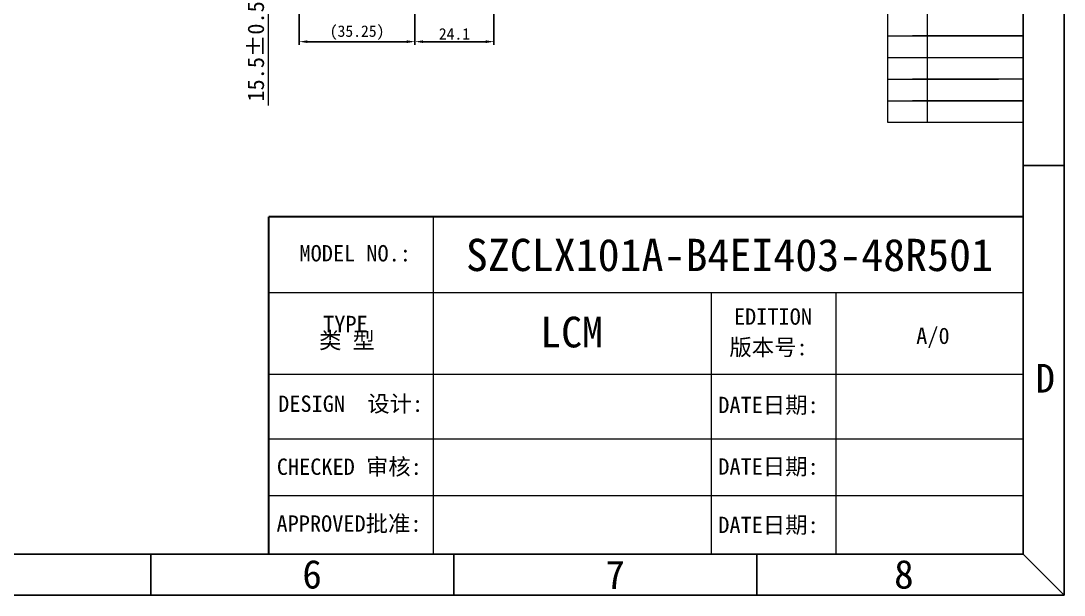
# Model space of a CAD drawing. Header units: millimetres. Extents: x 8997 to 11970, y 808 to 1592.
# Drawn here: x 9420.4 to 9738.3, y 807.9 to 983 of the extents above; entities that cross this region are included whole.
import ezdxf
from ezdxf.enums import TextEntityAlignment as Align

# ---------------------------------------------------------------- set-up
doc = ezdxf.new("R2010")
doc.units = ezdxf.units.MM
for name, color, linetype, lineweight in [('OBJ-DIM MODIFY', 1, 'Continuous', 15), ('图框', 7, 'Continuous', 15), ('圖框', 7, 'Continuous', 18), ('标注', 3, 'Continuous', 13), ('標注', 3, 'Continuous', 5)]:
    doc.layers.add(name, color=color, linetype=linetype, lineweight=lineweight)
doc.styles.get("Standard").update_dxf_attribs({"font": 'simhei.ttf'})
doc.styles.add('STYLE1', font='')
doc.styles.add('宋体', font='')
doc.styles.get('STYLE1').set_extended_font_data('KaiTi_GB2312')
doc.styles.get('宋体').set_extended_font_data('SimSun')
doc.dimstyles.new('ISO-25$0', dxfattribs={"dimtxt": 3.5, "dimasz": 2.5, "dimexe": 1, "dimexo": 0.3, "dimgap": 0.6, "dimtad": 1, "dimdsep": 46, "dimtxsty": 'Standard', "dimcen": 2.5, "dimadec": 0, "dimazin": 0, "dimtfac": 1, "dimtmove": 0, "dimatfit": 3, "dimfxl": 0, "dimarcsym": 0})
doc.dimstyles.new('標準2', dxfattribs={"dimscale": 2, "dimtxt": 2.5, "dimasz": 1.8, "dimexe": 1, "dimexo": 0.5, "dimgap": 0.5, "dimtad": 1, "dimzin": 9, "dimdsep": 46, "dimtxsty": '宋体', "dimblk": 'CLOSEDBLANK', "dimcen": 1.8, "dimclrd": 256, "dimclre": 256, "dimclrt": 3, "dimazin": 2, "dimtfac": 1, "dimtmove": 0, "dimatfit": 3, "dimldrblk": 'CLOSEDBLANK', "dimfxl": 0, "dimlwd": 5, "dimlwe": 5, "dimarcsym": 0})

# ---------------------------------------------------------------- blocks, each defined once
blk = doc.blocks.new('*D51')
at = {"layer": 'Defpoints', "color": 0, "lineweight": -2, "ltscale": 8.780934}
for p in [(9540.44, 1004.75), (9505.19, 993.75), (9505.19, 976.66)]:
    blk.add_point(p, dxfattribs=at)
at = {"layer": '标注', "color": 0, "lineweight": -2}
for p, q in [((9540.44, 1004.45), (9540.44, 975.66)), ((9505.19, 993.45), (9505.19, 975.66)), ((9537.94, 976.66), (9507.69, 976.66))]:
    blk.add_line(p, q, dxfattribs=at)
at = {"layer": '标注', "color": 0, "lineweight": -2, "ltscale": 8.780934}
for points in [[(9507.69, 977.08), (9507.69, 976.25), (9505.19, 976.66)], [(9537.94, 976.25), (9537.94, 977.08), (9540.44, 976.66)]]:
    blk.add_solid(points, dxfattribs=at)
at = {"layer": '标注', "color": 0, "ltscale": 8.780934, "insert": (9522.82, 979.42), "char_height": 3.5, "attachment_point": 5}
blk.add_mtext('(35.25)', dxfattribs=at)
blk = doc.blocks.new('*D52')
at = {"layer": 'Defpoints', "color": 0, "lineweight": -2, "ltscale": 8.780934}
for p in [(9540.44, 1004.75), (9564.54, 1004.75), (9564.54, 976.66)]:
    blk.add_point(p, dxfattribs=at)
at = {"layer": '标注', "color": 0, "lineweight": -2}
for p, q in [((9540.44, 1004.45), (9540.44, 975.66)), ((9564.54, 1004.45), (9564.54, 975.66)), ((9542.94, 976.66), (9562.04, 976.66))]:
    blk.add_line(p, q, dxfattribs=at)
at = {"layer": '标注', "color": 0, "lineweight": -2, "ltscale": 8.780934}
for points in [[(9542.94, 977.08), (9542.94, 976.25), (9540.44, 976.66)], [(9562.04, 976.25), (9562.04, 977.08), (9564.54, 976.66)]]:
    blk.add_solid(points, dxfattribs=at)
at = {"layer": '标注', "color": 0, "ltscale": 8.780934, "insert": (9552.49, 979.01), "char_height": 3.5, "attachment_point": 5}
blk.add_mtext('24.1', dxfattribs=at)
blk = doc.blocks.new('_ClosedBlank')
at = {"color": 0, "linetype": 'ByBlock', "lineweight": -2}
for p, q in [((-1, 0.167), (0, 0)), ((-1, 0.167), (-1, -0.167)), ((0, 0), (-1, -0.167))]:
    blk.add_line(p, q, dxfattribs=at)
blk = doc.blocks.new('*D54')
at = {"layer": 'Defpoints', "color": 0, "lineweight": -2, "ltscale": 8.780934}
for p in [(9540.79, 1009.25), (9495.69, 993.75), (9505.19, 993.75)]:
    blk.add_point(p, dxfattribs=at)
at = {"layer": '標注', "linetype": 'Continuous', "lineweight": 5}
for p, q in [((9539.79, 1009.25), (9493.69, 1009.25)), ((9495.69, 1005.65), (9495.69, 997.35)), ((9504.19, 993.75), (9493.69, 993.75)), ((9495.69, 993.75), (9495.69, 957.23))]:
    blk.add_line(p, q, dxfattribs=at)
at = {"layer": '標注', "lineweight": 5, "ltscale": 8.780934, "xscale": 3.6, "yscale": 3.6, "zscale": 3.6}
for p, rotation in [((9495.69, 1009.25), 90), ((9495.69, 993.75), 270)]:
    blk.add_blockref('_ClosedBlank', p, dxfattribs=dict(at, rotation=rotation))
at = {"layer": '標注', "color": 3, "ltscale": 8.780934, "insert": (9492, 973.69), "char_height": 5, "attachment_point": 5, "rotation": 90, "style": '宋体'}
blk.add_mtext('15.5%%p0.5', dxfattribs=at)

msp = doc.modelspace()

# ---------------------------------------------------------------- linework, layer by layer
at = {"layer": 'OBJ-DIM MODIFY', "color": 0}
msp.add_lwpolyline([(9495.896, 855.538), (9725.783, 855.538)], dxfattribs=at)
at = {"layer": '圖框', "lineweight": 25}
for p, q in [((9725.783, 820.353), (9725.783, 1319.553)), ((9725.783, 938.913), (9738.263, 938.913)), ((9009.431, 820.353), (9725.783, 820.353)), ((9459.959, 820.353), (9459.959, 807.873)), ((9552.311, 820.353), (9552.311, 807.873)), ((9644.663, 820.353), (9644.663, 807.873)), ((9725.783, 820.353), (9738.263, 807.873))]:
    msp.add_line(p, q, dxfattribs=at)
at = {"layer": '圖框'}
for p, q in [((9684.454, 1282.113), (9684.454, 952.065)), ((9684.454, 978.403), (9718.224, 978.403)), ((9684.454, 978.403), (9725.783, 978.403)), ((9725.783, 978.403), (9692.013, 978.403)), ((9684.454, 971.819), (9725.783, 971.819)), ((9684.454, 965.234), (9718.224, 965.234)), ((9725.783, 965.234), (9692.013, 965.234)), ((9684.454, 958.65), (9718.224, 958.65)), ((9684.454, 958.65), (9725.783, 958.65)), ((9725.783, 958.65), (9692.013, 958.65)), ((9684.454, 952.065), (9725.783, 952.065))]:
    msp.add_line(p, q, dxfattribs=at)
at = {"layer": '圖框', "lineweight": 25}
msp.add_lwpolyline([(8996.951, 1332.033), (8996.951, 807.873), (9738.263, 807.873), (9738.263, 1332.033)], close=True, dxfattribs=at)
at = {"layer": '圖框'}
msp.add_lwpolyline([(9696.491, 1282.113), (9696.491, 952.065)], dxfattribs=at)
at = {"layer": '圖框', "color": 0, "const_width": 0.591}
for points in [[(9495.896, 820.353), (9495.896, 923.293)], [(9495.896, 923.293), (9725.783, 923.293)]]:
    msp.add_lwpolyline(points, dxfattribs=at)
at = {"layer": '圖框', "color": 0}
for points in [[(9546.144, 820.353), (9546.144, 923.293)], [(9495.896, 900.168), (9725.783, 900.168)], [(9630.783, 820.353), (9630.783, 900.168)], [(9668.832, 820.353), (9668.832, 900.168)], [(9495.896, 875.305), (9725.783, 875.305)], [(9495.896, 838.228), (9725.783, 838.228)]]:
    msp.add_lwpolyline(points, dxfattribs=at)

# ---------------------------------------------------------------- texts
at = {"layer": 'OBJ-DIM MODIFY', "color": 0, "style": '宋体'}
for s, p in [('MODEL NO.:', (9505.274, 909.64)), ('EDITION', (9637.652, 890.334)), ('版本号:', (9636.272, 880.99)), ('DESIGN  设计:', (9498.772, 863.761)), ('DATE日期:', (9632.885, 863.373)), ('CHECKED 审核:', (9498.371, 844.545)), ('DATE日期:', (9632.885, 844.609)), ('APPROVED批准:', (9498.272, 827.212)), ('DATE日期:', (9632.885, 826.798))]:
    msp.add_text(s, height=4.992, dxfattribs=at).set_placement(p)
msp.add_text('A/0', height=4.992, dxfattribs=at).set_placement((9703.378, 884.48), align=Align.RIGHT)
at = {"layer": 'OBJ-DIM MODIFY', "color": 0, "char_height": 4.992, "attachment_point": 1, "style": '宋体'}
for s, insert in [('TYPE', (9512.476, 893.056)), ('{\\fSimSun|b0|i0|c134|p2;类 型}', (9511.228, 888.064))]:
    msp.add_mtext(s, dxfattribs=dict(at, insert=insert))
at = {"layer": '图框', "color": 0, "linetype": 'ByBlock', "lineweight": 25, "insert": (9555.972, 916.543), "char_height": 8.42995, "width": 41212.34994, "attachment_point": 1, "style": '宋体'}
msp.add_mtext('{\\H1.167x;SZCLX101A-B4EI403-48R501 }', dxfattribs=at)
at = {"layer": '圖框', "color": 1, "insert": (9578.638, 892.787), "char_height": 9.36, "attachment_point": 1, "style": 'STYLE1'}
msp.add_mtext('{\\fSimSun|b0|i0|c134|p6;LCM}', dxfattribs=at)
at = {"layer": '圖框', "lineweight": 25, "char_height": 8.736, "width": 87.64391, "style": 'STYLE1'}
for s, insert, attachment_point in [('D', (9729.527, 878.385), 1), ('6', (9506.135, 809.745), 7), ('7', (9598.487, 809.745), 7), ('8', (9686.471, 809.745), 7)]:
    msp.add_mtext(s, dxfattribs=dict(at, insert=insert, attachment_point=attachment_point))

# ---------------------------------------------------------------- dimensions: what is measured, and where the dimension line sits
at = {"layer": '标注'}
dim = msp.add_linear_dim(base=(9505.193, 976.662), p1=(9540.441, 1004.748), p2=(9505.193, 993.748), text='(<>)', dimstyle='ISO-25$0', dxfattribs=at)
dim.commit()
dim.dimension.update_dxf_attribs({"geometry": '*D51', "text_midpoint": (9522.817, 979.415)})
dim = msp.add_linear_dim(base=(9564.541, 976.662), p1=(9540.441, 1004.748), p2=(9564.541, 1004.748), dimstyle='ISO-25$0', dxfattribs=at)
dim.commit()
dim.dimension.update_dxf_attribs({"geometry": '*D52', "text_midpoint": (9552.491, 979.012)})
at = {"layer": '標注'}
dim = msp.add_linear_dim(base=(9495.692, 993.748), p1=(9540.791, 1009.248), p2=(9505.193, 993.748), angle=90, dimstyle='標準2', override={"dimtol": 1, "dimtp": 0.5, "dimtm": 0.5}, dxfattribs=at)
dim.commit()
dim.dimension.update_dxf_attribs({"geometry": '*D54', "text_midpoint": (9491.996, 973.687)})

doc.saveas('drawing.dxf')
